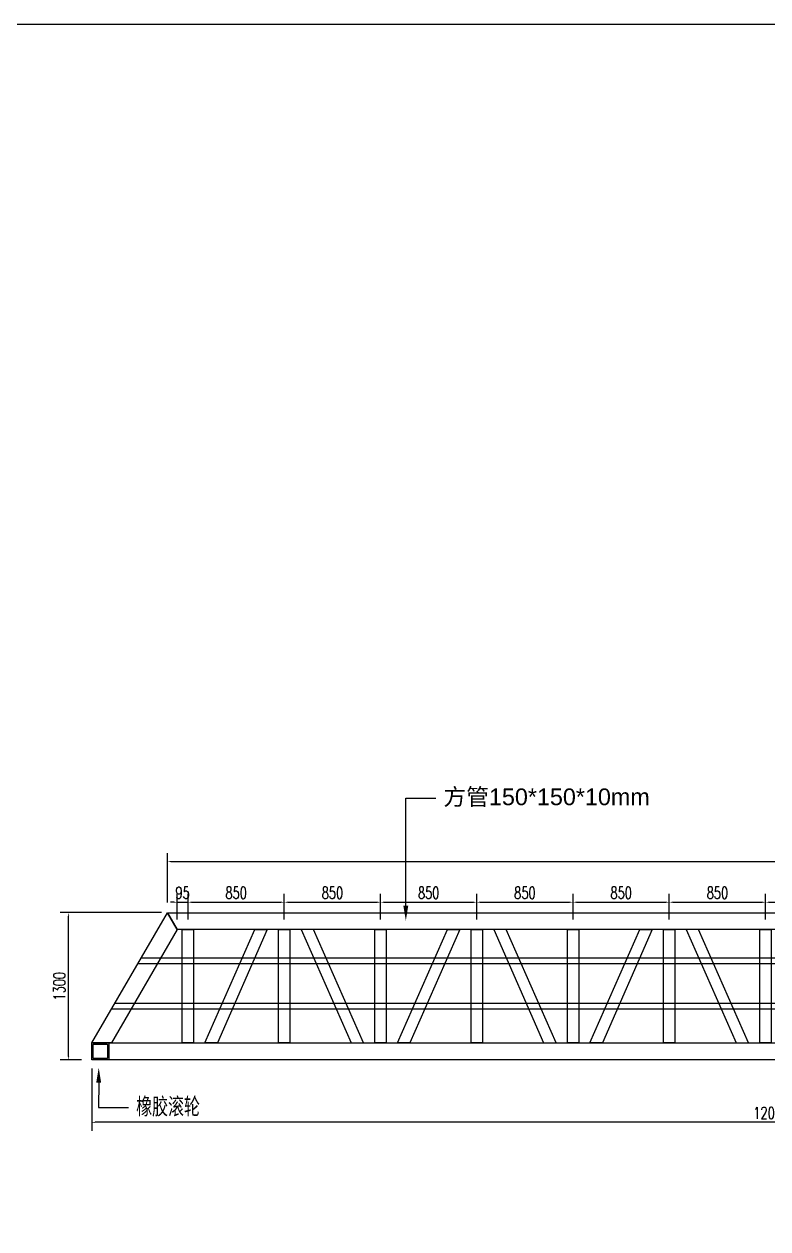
# Model space of a CAD drawing. Header units: millimetres. Extents: x -2430464 to 225692, y -180 to 1805330.
# Drawn here: x -723175 to -716607, y 489258 to 499899 of the extents above; entities that cross this region are included whole.
import ezdxf
from ezdxf import colors
from ezdxf.entities.mleader import LeaderData, LeaderLine
from ezdxf.math import Vec2, Vec3

# ---------------------------------------------------------------- set-up
doc = ezdxf.new("R2010")
doc.units = ezdxf.units.MM
doc.header["$LTSCALE"] = 1000
doc.layers.get('0').update_dxf_attribs({"linetype": 'CONTINUOUS'})
doc.layers.get('DEFPOINTS').update_dxf_attribs({"linetype": 'CONTINUOUS'})
for name, color, linetype in [('W-STEEL_FRAME钢架', 3, 'CONTINUOUS'), ('W-STEEL_KEEL钢龙骨', 5, 'CONTINUOUS'), ('方管150X150X12', 3, 'CONTINUOUS')]:
    doc.layers.add(name, color=color, linetype=linetype)
doc.layers.add('成片房屋', color=1, linetype='CONTINUOUS', lineweight=0)
doc.styles.add('M', font='arial.ttf')
doc.styles.get("Standard").update_dxf_attribs({"font": 'tssdeng.shx', "width": 0.7, "bigfont": 'hztxt.shx'})
doc.styles.add('STANDARD_T3', font='simplex.shx', dxfattribs={"width": 0.7, "bigfont": 'gbcbig.shx'})
doc.dimstyles.new('W&&30', dxfattribs={"dimtxt": 105, "dimasz": 30, "dimexe": 75, "dimexo": 90, "dimgap": 30, "dimtad": 1, "dimdec": 0, "dimzin": 0, "dimdsep": 46, "dimtxsty": 'STANDARD_T3', "dimcen": 0.09, "dimclrd": 1, "dimclre": 1, "dimclrt": 7, "dimazin": 2, "dimtfac": 1, "dimtdec": 0, "dimtix": 1, "dimtmove": 2, "dimatfit": 3, "dimfxl": 0, "dimtolj": 1, "dimtzin": 0, "dimarcsym": 0})

# ---------------------------------------------------------------- blocks, each defined once
blk = doc.blocks.new('*D2926')
at = {"layer": 'DEFPOINTS', "color": 0, "transparency": 16777216}
for p in [(-722782, 492051), (-721872, 492051), (-722578, 490751)]:
    blk.add_point(p, dxfattribs=at)
at = {"layer": '成片房屋', "color": 1, "lineweight": -2, "transparency": 16777216}
for p, q in [((-721962, 492051), (-722857, 492051)), ((-722782, 490781), (-722782, 492021)), ((-722668, 490751), (-722857, 490751))]:
    blk.add_line(p, q, dxfattribs=at)
at = {"layer": '成片房屋', "color": 1, "transparency": 16777216}
for points in [[(-722787, 492021), (-722777, 492021), (-722782, 492051)], [(-722787, 490781), (-722777, 490781), (-722782, 490751)]]:
    blk.add_solid(points, dxfattribs=at)
at = {"layer": '成片房屋', "color": 7, "transparency": 16777216, "insert": (-722864, 491401), "char_height": 105, "attachment_point": 5, "rotation": 90, "style": 'STANDARD_T3'}
blk.add_mtext('\\A1;1300', dxfattribs=at)
blk = doc.blocks.new('*D2928')
at = {"layer": 'DEFPOINTS', "color": 0, "transparency": 16777216}
for p in [(-710578, 492051), (-722578, 490764), (-722578, 490199)]:
    blk.add_point(p, dxfattribs=at)
at = {"layer": '成片房屋', "color": 1, "lineweight": -2, "transparency": 16777216}
for p, q in [((-710578, 491961), (-710578, 490124)), ((-722578, 490674), (-722578, 490124)), ((-710608, 490199), (-722548, 490199))]:
    blk.add_line(p, q, dxfattribs=at)
at = {"layer": '成片房屋', "color": 1, "transparency": 16777216}
for points in [[(-722548, 490204), (-722548, 490194), (-722578, 490199)], [(-710608, 490204), (-710608, 490194), (-710578, 490199)]]:
    blk.add_solid(points, dxfattribs=at)
at = {"layer": '成片房屋', "color": 7, "transparency": 16777216, "insert": (-716578, 490281), "char_height": 105, "attachment_point": 5, "style": 'STANDARD_T3'}
blk.add_mtext('\\A1;12000', dxfattribs=at)
blk = doc.blocks.new('*D2929')
at = {"layer": 'DEFPOINTS', "color": 0, "transparency": 16777216}
for p in [(-710578, 492502), (-721909, 492051), (-710578, 492051)]:
    blk.add_point(p, dxfattribs=at)
at = {"layer": '成片房屋', "color": 1, "lineweight": -2, "transparency": 16777216}
for p, q in [((-721909, 492141), (-721909, 492577)), ((-721879, 492502), (-710608, 492502)), ((-710578, 492141), (-710578, 492577))]:
    blk.add_line(p, q, dxfattribs=at)
at = {"layer": '成片房屋', "color": 1, "transparency": 16777216}
for points in [[(-721879, 492507), (-721879, 492497), (-721909, 492502)], [(-710608, 492507), (-710608, 492497), (-710578, 492502)]]:
    blk.add_solid(points, dxfattribs=at)
at = {"layer": '成片房屋', "color": 7, "transparency": 16777216, "insert": (-716244, 492584), "char_height": 105, "attachment_point": 5, "style": 'STANDARD_T3'}
blk.add_mtext('\\A1;11331', dxfattribs=at)
blk = doc.blocks.new('*U2821')
at = {"layer": 'W-STEEL_FRAME钢架', "color": 2}
blk.add_lwpolyline([(-50, 500), (50, 500), (50, -500), (-50, -500)], close=True, dxfattribs=at)
blk = doc.blocks.new('*U2822')
at = {"color": 0, "linetype": 'ByBlock', "lineweight": -2, "transparency": 16777216}
for p in [(0, 0), (850, 0), (1700, 0), (2550, 0), (3400, 0), (4250, 0), (5100, 0), (5950, 0), (6800, 0), (7650, 0), (8500, 0), (9350, 0), (10200, 0)]:
    blk.add_blockref('*U2821', p, dxfattribs=at)
blk = doc.blocks.new('*D3203')
at = {"color": 1, "lineweight": -2, "transparency": 16777216}
for p, q in [((-721823, 491991), (-721823, 492218)), ((-721728, 491991), (-721728, 492218)), ((-721853, 492143), (-721883, 492143)), ((-721823, 492143), (-721728, 492143)), ((-721698, 492143), (-721668, 492143))]:
    blk.add_line(p, q, dxfattribs=at)
at = {"color": 1, "transparency": 16777216}
for points in [[(-721853, 492148), (-721853, 492138), (-721823, 492143)], [(-721698, 492148), (-721698, 492138), (-721728, 492143)]]:
    blk.add_solid(points, dxfattribs=at)
at = {"layer": 'DEFPOINTS', "color": 0, "transparency": 16777216}
for p in [(-721728, 492143), (-721823, 491901), (-721728, 491901)]:
    blk.add_point(p, dxfattribs=at)
at = {"color": 7, "transparency": 16777216, "insert": (-721776, 492226), "char_height": 105, "attachment_point": 5, "style": 'STANDARD_T3'}
blk.add_mtext('\\A1;95', dxfattribs=at)
blk = doc.blocks.new('*D3204')
at = {"color": 1, "lineweight": -2, "transparency": 16777216}
for p, q in [((-721728, 491991), (-721728, 492218)), ((-720878, 491991), (-720878, 492218)), ((-721698, 492143), (-720908, 492143))]:
    blk.add_line(p, q, dxfattribs=at)
at = {"color": 1, "transparency": 16777216}
for points in [[(-721698, 492148), (-721698, 492138), (-721728, 492143)], [(-720908, 492148), (-720908, 492138), (-720878, 492143)]]:
    blk.add_solid(points, dxfattribs=at)
at = {"layer": 'DEFPOINTS', "color": 0, "transparency": 16777216}
for p in [(-720878, 492143), (-721728, 491901), (-720878, 491901)]:
    blk.add_point(p, dxfattribs=at)
at = {"color": 7, "transparency": 16777216, "insert": (-721303, 492226), "char_height": 105, "attachment_point": 5, "style": 'STANDARD_T3'}
blk.add_mtext('\\A1;850', dxfattribs=at)
blk = doc.blocks.new('*D3205')
at = {"color": 1, "lineweight": -2, "transparency": 16777216}
for p, q in [((-720878, 491991), (-720878, 492218)), ((-720028, 491991), (-720028, 492218)), ((-720848, 492143), (-720058, 492143))]:
    blk.add_line(p, q, dxfattribs=at)
at = {"color": 1, "transparency": 16777216}
for points in [[(-720848, 492148), (-720848, 492138), (-720878, 492143)], [(-720058, 492148), (-720058, 492138), (-720028, 492143)]]:
    blk.add_solid(points, dxfattribs=at)
at = {"layer": 'DEFPOINTS', "color": 0, "transparency": 16777216}
for p in [(-720028, 492143), (-720878, 491901), (-720028, 491901)]:
    blk.add_point(p, dxfattribs=at)
at = {"color": 7, "transparency": 16777216, "insert": (-720453, 492226), "char_height": 105, "attachment_point": 5, "style": 'STANDARD_T3'}
blk.add_mtext('\\A1;850', dxfattribs=at)
blk = doc.blocks.new('*D3206')
at = {"color": 1, "lineweight": -2, "transparency": 16777216}
for p, q in [((-720028, 491991), (-720028, 492218)), ((-719178, 491991), (-719178, 492218)), ((-719998, 492143), (-719208, 492143))]:
    blk.add_line(p, q, dxfattribs=at)
at = {"color": 1, "transparency": 16777216}
for points in [[(-719998, 492148), (-719998, 492138), (-720028, 492143)], [(-719208, 492148), (-719208, 492138), (-719178, 492143)]]:
    blk.add_solid(points, dxfattribs=at)
at = {"layer": 'DEFPOINTS', "color": 0, "transparency": 16777216}
for p in [(-719178, 492143), (-720028, 491901), (-719178, 491901)]:
    blk.add_point(p, dxfattribs=at)
at = {"color": 7, "transparency": 16777216, "insert": (-719603, 492226), "char_height": 105, "attachment_point": 5, "style": 'STANDARD_T3'}
blk.add_mtext('\\A1;850', dxfattribs=at)
blk = doc.blocks.new('*D3207')
at = {"color": 1, "lineweight": -2, "transparency": 16777216}
for p, q in [((-719178, 491991), (-719178, 492218)), ((-718328, 491991), (-718328, 492218)), ((-719148, 492143), (-718358, 492143))]:
    blk.add_line(p, q, dxfattribs=at)
at = {"color": 1, "transparency": 16777216}
for points in [[(-719148, 492148), (-719148, 492138), (-719178, 492143)], [(-718358, 492148), (-718358, 492138), (-718328, 492143)]]:
    blk.add_solid(points, dxfattribs=at)
at = {"layer": 'DEFPOINTS', "color": 0, "transparency": 16777216}
for p in [(-718328, 492143), (-719178, 491901), (-718328, 491901)]:
    blk.add_point(p, dxfattribs=at)
at = {"color": 7, "transparency": 16777216, "insert": (-718753, 492226), "char_height": 105, "attachment_point": 5, "style": 'STANDARD_T3'}
blk.add_mtext('\\A1;850', dxfattribs=at)
blk = doc.blocks.new('*D3208')
at = {"color": 1, "lineweight": -2, "transparency": 16777216}
for p, q in [((-718328, 491991), (-718328, 492218)), ((-717478, 491991), (-717478, 492218)), ((-718298, 492143), (-717508, 492143))]:
    blk.add_line(p, q, dxfattribs=at)
at = {"color": 1, "transparency": 16777216}
for points in [[(-718298, 492148), (-718298, 492138), (-718328, 492143)], [(-717508, 492148), (-717508, 492138), (-717478, 492143)]]:
    blk.add_solid(points, dxfattribs=at)
at = {"layer": 'DEFPOINTS', "color": 0, "transparency": 16777216}
for p in [(-717478, 492143), (-718328, 491901), (-717478, 491901)]:
    blk.add_point(p, dxfattribs=at)
at = {"color": 7, "transparency": 16777216, "insert": (-717903, 492226), "char_height": 105, "attachment_point": 5, "style": 'STANDARD_T3'}
blk.add_mtext('\\A1;850', dxfattribs=at)
blk = doc.blocks.new('*D3209')
at = {"color": 1, "lineweight": -2, "transparency": 16777216}
for p, q in [((-717478, 491991), (-717478, 492218)), ((-716628, 491991), (-716628, 492218)), ((-717448, 492143), (-716658, 492143))]:
    blk.add_line(p, q, dxfattribs=at)
at = {"color": 1, "transparency": 16777216}
for points in [[(-717448, 492148), (-717448, 492138), (-717478, 492143)], [(-716658, 492148), (-716658, 492138), (-716628, 492143)]]:
    blk.add_solid(points, dxfattribs=at)
at = {"layer": 'DEFPOINTS', "color": 0, "transparency": 16777216}
for p in [(-716628, 492143), (-717478, 491901), (-716628, 491901)]:
    blk.add_point(p, dxfattribs=at)
at = {"color": 7, "transparency": 16777216, "insert": (-717053, 492226), "char_height": 105, "attachment_point": 5, "style": 'STANDARD_T3'}
blk.add_mtext('\\A1;850', dxfattribs=at)
blk = doc.blocks.new('*D3210')
at = {"color": 1, "lineweight": -2, "transparency": 16777216}
for p, q in [((-716628, 491991), (-716628, 492218)), ((-715778, 491991), (-715778, 492218)), ((-716598, 492143), (-715808, 492143))]:
    blk.add_line(p, q, dxfattribs=at)
at = {"color": 1, "transparency": 16777216}
for points in [[(-716598, 492148), (-716598, 492138), (-716628, 492143)], [(-715808, 492148), (-715808, 492138), (-715778, 492143)]]:
    blk.add_solid(points, dxfattribs=at)
at = {"layer": 'DEFPOINTS', "color": 0, "transparency": 16777216}
for p in [(-715778, 492143), (-716628, 491901), (-715778, 491901)]:
    blk.add_point(p, dxfattribs=at)
at = {"color": 7, "transparency": 16777216, "insert": (-716203, 492226), "char_height": 105, "attachment_point": 5, "style": 'STANDARD_T3'}
blk.add_mtext('\\A1;850', dxfattribs=at)

msp = doc.modelspace()

# ---------------------------------------------------------------- linework, layer by layer
for points in [[(-731236.81, 499898.83), (-646425.27, 499898.83), (-646425.27, 468489.87), (-731236.81, 468489.87)], [(-721469.03, 490900.63), (-721578.31, 490900.63), (-721137.59, 491900.63), (-721028.31, 491900.63)], [(-720287.59, 490900.63), (-720178.31, 490900.63), (-720619.03, 491900.63), (-720728.31, 491900.63)], [(-719769.03, 490900.63), (-719878.31, 490900.63), (-719437.59, 491900.63), (-719328.31, 491900.63)], [(-718587.59, 490900.63), (-718478.31, 490900.63), (-718919.03, 491900.63), (-719028.31, 491900.63)], [(-718069.03, 490900.63), (-718178.31, 490900.63), (-717737.59, 491900.63), (-717628.31, 491900.63)], [(-716887.59, 490900.63), (-716778.31, 490900.63), (-717219.03, 491900.63), (-717328.31, 491900.63)]]:
    msp.add_lwpolyline(points, close=True)
at = {"layer": 'W-STEEL_KEEL钢龙骨', "color": 4}
for p, q in [((-722141.91, 491650.63), (-710578.31, 491650.63)), ((-722171.01, 491600.63), (-710578.31, 491600.63)), ((-722403.75, 491200.63), (-710578.31, 491200.63)), ((-722374.66, 491250.63), (-710578.31, 491250.63))]:
    msp.add_line(p, q, dxfattribs=at)
at = {"layer": '方管150X150X12'}
for points in [[(-722404.77, 490900.63), (-722578.31, 490900.63), (-721909.17, 492050.63), (-721823.31, 491900.63)], [(-721909.17, 492050.63), (-710578.31, 492050.63), (-710578.31, 491900.63), (-721823.31, 491900.63)], [(-722578.31, 490750.63), (-722578.31, 490900.63), (-710578.31, 490900.63), (-710578.31, 490750.63)]]:
    msp.add_lwpolyline(points, close=True, dxfattribs=at)
for points in [[(-722575.31, 490900.63), (-722431.31, 490900.63, -0.41421356), (-722428.31, 490897.63), (-722428.31, 490753.63, -0.41421356), (-722431.31, 490750.63), (-722575.31, 490750.63, -0.41421356), (-722578.31, 490753.63), (-722578.31, 490897.63, -0.41421356)], [(-722563.31, 490888.63), (-722443.31, 490888.63, -0.41421356), (-722440.31, 490885.63), (-722440.31, 490765.63, -0.41421356), (-722443.31, 490762.63), (-722563.31, 490762.63, -0.41421356), (-722566.31, 490765.63), (-722566.31, 490885.63, -0.41421356)]]:
    msp.add_lwpolyline(points, format="xyb", close=True, dxfattribs=at)

# ---------------------------------------------------------------- block references
msp.add_blockref('*U2822', (-721728.31, 491400.63))

# ---------------------------------------------------------------- dimensions: what is measured, and where the dimension line sits
for base, p1, p2, picture, middle in [((-721728.31, 492143.03), (-721823.31, 491900.63), (-721728.31, 491900.63), '*D3203', (-721775.81, 492225.53)), ((-720878.31, 492143.03), (-721728.31, 491900.63), (-720878.31, 491900.63), '*D3204', (-721303.31, 492225.53)), ((-720028.31, 492143.03), (-720878.31, 491900.63), (-720028.31, 491900.63), '*D3205', (-720453.31, 492225.53)), ((-719178.31, 492143.03), (-720028.31, 491900.63), (-719178.31, 491900.63), '*D3206', (-719603.31, 492225.53)), ((-718328.31, 492143.03), (-719178.31, 491900.63), (-718328.31, 491900.63), '*D3207', (-718753.31, 492225.53)), ((-717478.31, 492143.03), (-718328.31, 491900.63), (-717478.31, 491900.63), '*D3208', (-717903.31, 492225.53)), ((-716628.31, 492143.03), (-717478.31, 491900.63), (-716628.31, 491900.63), '*D3209', (-717053.31, 492225.53)), ((-715778.31, 492143.03), (-716628.31, 491900.63), (-715778.31, 491900.63), '*D3210', (-716203.31, 492225.53))]:
    dim = msp.add_linear_dim(base=base, p1=p1, p2=p2, dimstyle='W&&30')
    dim.commit()
    dim.dimension.update_dxf_attribs({"geometry": picture, "text_midpoint": middle})
at = {"layer": '成片房屋', "color": 1}
for base, p1, p2, picture, middle in [((-710578.31, 492501.6), (-721909.17, 492050.63), (-710578.31, 492050.63), '*D2929', (-716243.74, 492584.1)), ((-722578.31, 490198.91), (-710578.31, 492050.63), (-722578.31, 490764.4), '*D2928', (-716578.31, 490281.41))]:
    dim = msp.add_linear_dim(base=base, p1=p1, p2=p2, dimstyle='W&&30', dxfattribs=at)
    dim.commit()
    dim.dimension.update_dxf_attribs({"geometry": picture, "text_midpoint": middle})
dim = msp.add_linear_dim(base=(-722781.52, 492050.63), p1=(-722578.31, 490750.63), p2=(-721871.88, 492050.63), angle=90, dimstyle='W&&30', dxfattribs=at)
dim.commit()
dim.dimension.update_dxf_attribs({"geometry": '*D2926', "text_midpoint": (-722864.02, 491400.63)})

# ---------------------------------------------------------------- leaders
at = {"color": 3}
ml = msp.add_multileader_mtext('Standard', dxfattribs=at)
ml.set_content('{\\fSimSun|b0|i0|c134|p2;方管}150*150*10mm', color=3, style='M')
ml.set_leader_properties()
ml.build(insert=Vec2(0, 0))
ml.multileader.update_dxf_attribs({"arrow_head_size": 132.71})
ctx = ml.context
ctx.base_point, ctx.char_height, ctx.arrow_head_size, ctx.landing_gap_size, ctx.plane_origin = Vec3(-719539.24, 493063.24), 147.456, 132.71, 66.36, Vec3(-720304.66, 499379.54)
notes = []
notes.append((ctx, [(0, (1, 1, 0), (-719804.66, 493063.24), (1, 0), 265.42, [(0, [(-719804.66, 491980.09)], 0, [])])]))
ctx.mtext.insert, ctx.mtext.flow_direction = Vec3(-719472.88, 493147.61), 5
ml = msp.add_multileader_mtext('Standard', dxfattribs=at)
ml.set_content('{\\fSimSun|b0|i0|c134|p2;橡胶滚轮}', color=3)
ml.set_leader_properties()
ml.build(insert=Vec2(0, 0))
ml.multileader.update_dxf_attribs({"dogleg_length": 265.42, "arrow_head_size": 132.71})
ctx = ml.context
ctx.base_point, ctx.char_height, ctx.arrow_head_size, ctx.landing_gap_size, ctx.plane_origin = Vec3(-722252.26, 490329.93), 147.456, 132.71, 66.36, Vec3(-723141.54, 494630.33)
notes.append((ctx, [(1, (1, 1, 0), (-722517.68, 490329.93), (1, 0), 265.42, [(0, [(-722516.54, 490681.98)], 0, [])])]))
ctx.mtext.insert, ctx.mtext.flow_direction = Vec3(-722185.9, 490414.3), 5
for ctx, leaders in notes:
    for number, flags, end, landing, length, lines in leaders:
        leader = LeaderData()
        leader.index, (leader.has_last_leader_line, leader.has_dogleg_vector, leader.attachment_direction) = number, flags
        leader.last_leader_point, leader.dogleg_vector, leader.dogleg_length = Vec3(end), Vec3(landing), length
        for number, points, colour, breaks in lines:
            line = LeaderLine()
            line.index, line.vertices, line.color, line.breaks = number, Vec3.list(points), colors.encode_raw_color(colour), breaks
            leader.lines.append(line)
        ctx.leaders.append(leader)

doc.saveas('drawing.dxf')
